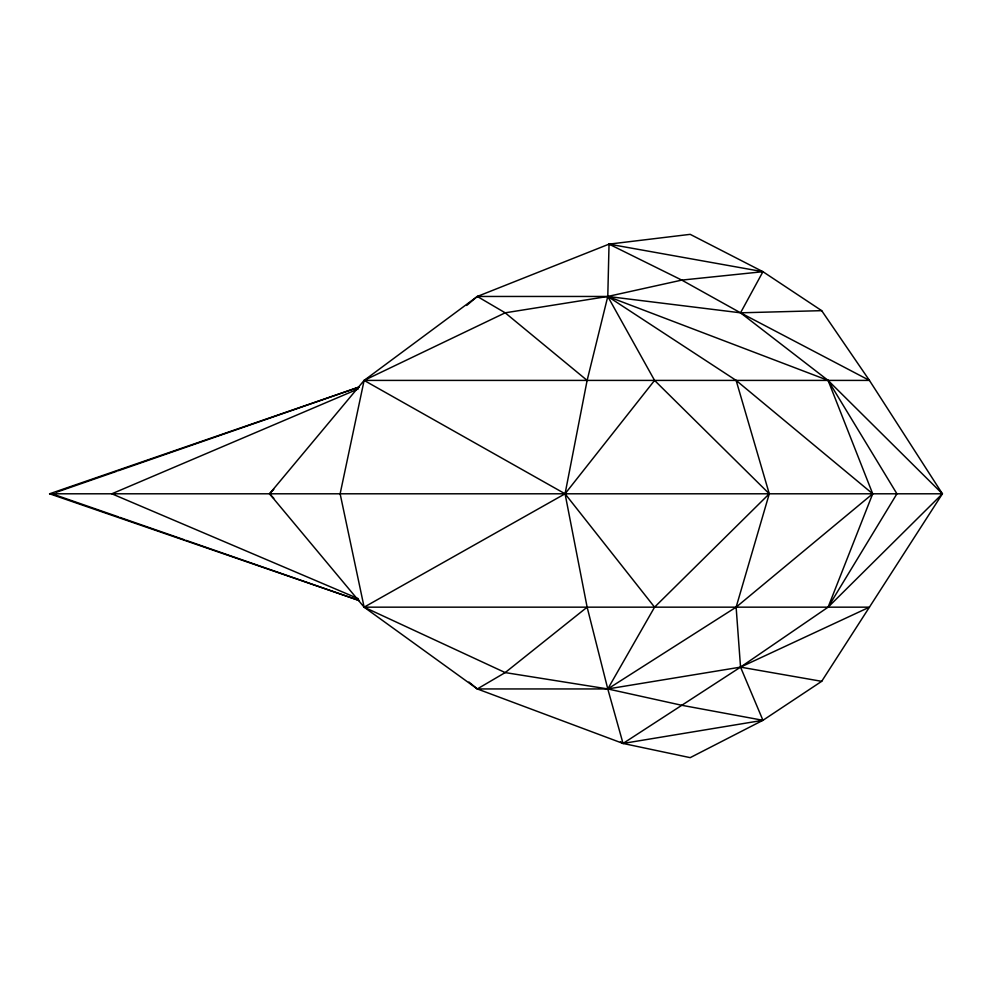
<?xml version="1.0" encoding="UTF-8"?>
<svg xmlns="http://www.w3.org/2000/svg" width="992" height="992" viewBox="0 0 992 992"><rect width="100%" height="100%" fill="white"/><g stroke="black" fill="none" stroke-linecap="round" stroke-linejoin="round"><path stroke-width="1.49" d="M762.947 720.304L681.789 705.287L607.786 688.944L505.188 672.588L364.126 607.166L340.132 493.793L364.126 380.407L505.188 312.815L607.786 296.459L736.126 380.407L769.271 493.793L736.126 607.166L740.54 667.132L762.947 720.304L623.038 743.454L607.786 688.944L587.128 607.166L565.068 493.793L587.128 380.407L607.786 296.459L609.038 244.131L690.196 234.348L762.947 271.696L821.686 310.657L869.426 380.407L942.4 493.793L821.686 681.33L762.947 720.304L690.196 757.652L623.038 743.454L477.313 688.944L364.126 607.166L269.514 493.793L364.126 380.407L477.313 296.459L609.038 244.131L762.947 271.696L740.54 312.815L607.786 296.459L477.313 296.459L466.699 305.449M762.947 271.696L681.789 280.104L607.786 296.459L654.571 380.407L769.271 493.793L654.571 607.166L607.786 688.944L477.313 688.944L468.956 682.037M654.571 380.407L565.068 493.793L364.126 607.166L869.426 607.166L740.54 667.132L623.038 743.454L620.484 741.743M273.78 489.341L269.514 493.793L273.78 498.232M607.786 296.459L828.097 380.407L942.4 493.793L828.097 607.166L740.54 667.132L607.786 688.944L736.126 607.166L872.7 493.793L828.097 380.407L740.54 312.815L681.789 280.104L609.038 244.131M587.128 607.166L505.188 672.588L477.313 688.944M358.323 388.889L111.823 493.793L358.323 598.684M56.296 492.28L116.796 471.262M118.234 470.766L359.29 387.004M185.963 540.342L359.34 600.594L49.6 493.793L359.29 386.954M821.686 310.657L740.54 312.815L869.426 380.407L364.126 380.407L565.068 493.793L654.571 607.166M49.6 493.793L942.4 493.793M740.54 667.132L821.686 681.33M53.419 494.289L118.234 516.807M119.685 517.316L184.5 539.834M477.313 296.459L505.188 312.815L587.128 380.407M736.126 380.407L872.7 493.793L828.097 607.166L896.917 493.793L828.097 380.407"/></g></svg>
